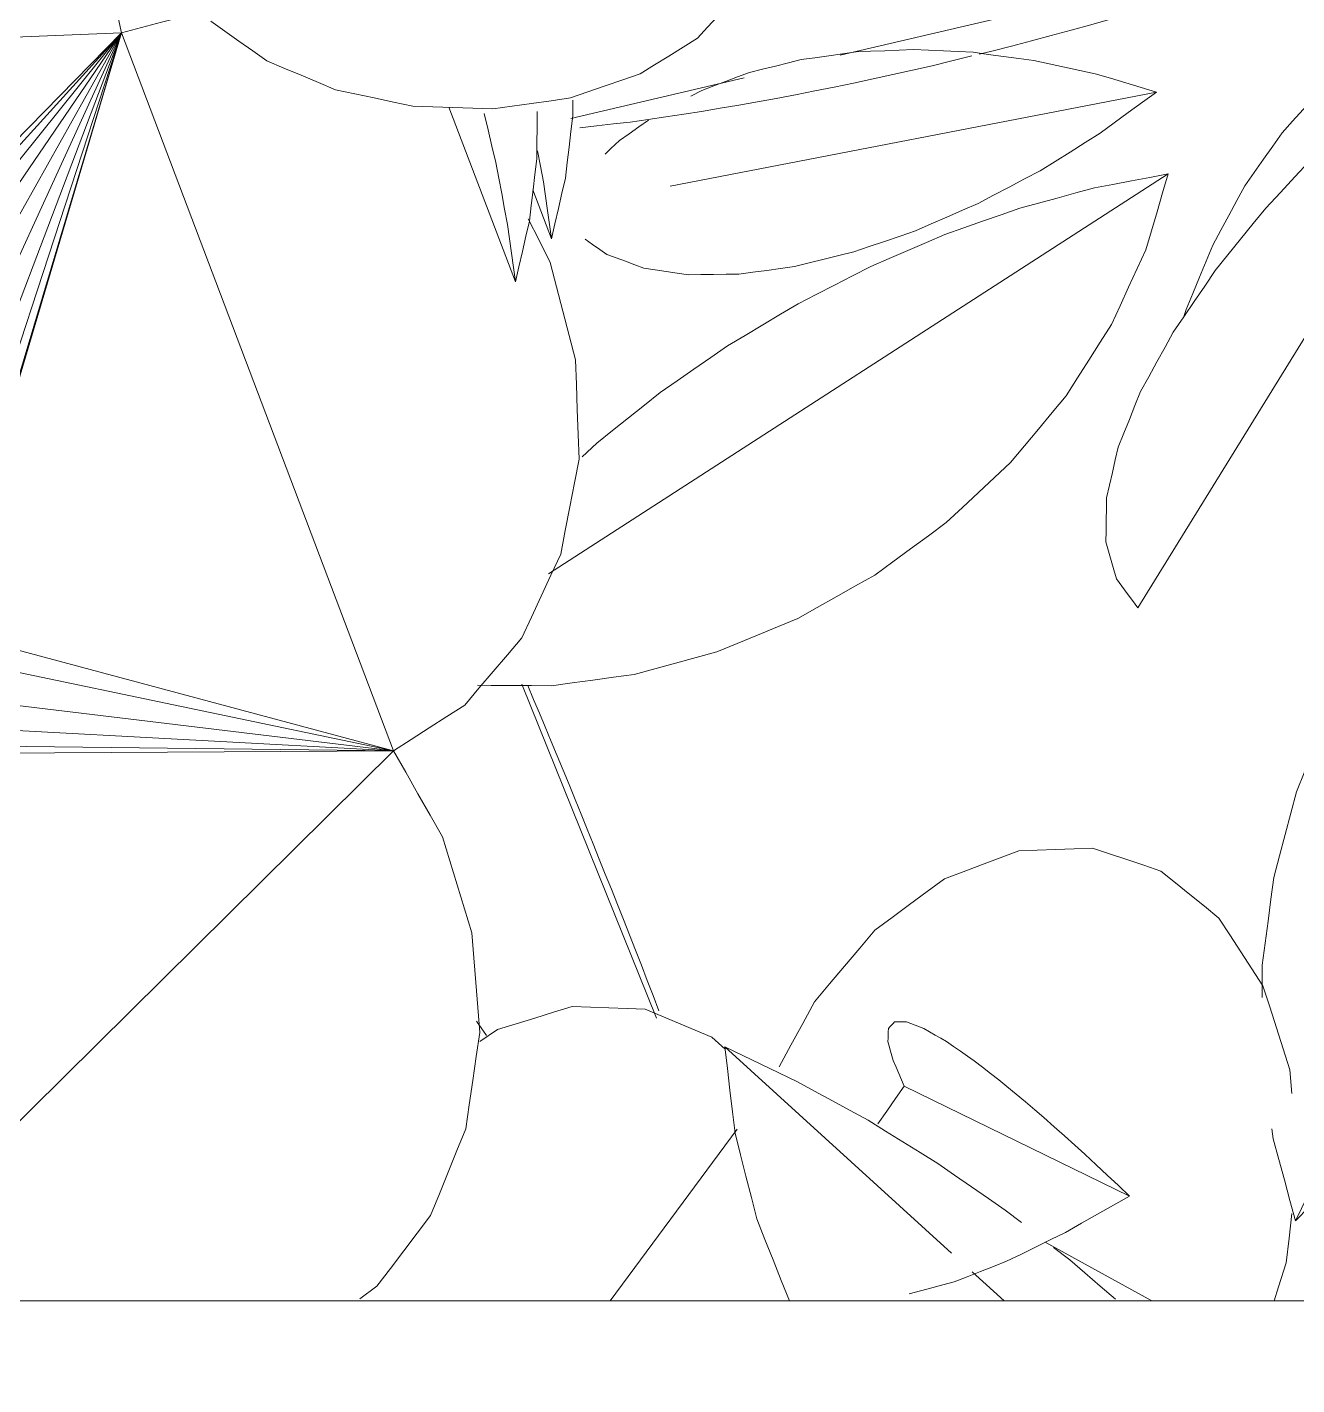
# Model space of a CAD drawing. Header units: metres. Extents: x -18.34 to -13.25, y -25.49 to -16.26.
# Drawn here: x -14.6673 to -14.5902, y -20.8163 to -20.7339 of the extents above; entities that cross this region are included whole.
import ezdxf

# ---------------------------------------------------------------- set-up
doc = ezdxf.new("R2010")
doc.units = ezdxf.units.M
for name, color, linetype, lineweight in [('Importações nas famílias', 7, 'Continuous', 5), ('Quadro estrutural', 7, 'Continuous', 5), ('Vegetação', 7, 'Continuous', 5)]:
    doc.layers.add(name, color=color, linetype=linetype, lineweight=lineweight)

# ---------------------------------------------------------------- blocks, each defined once
blk = doc.blocks.new('Planta_pergolado_12200 - plantas pergolado_skp_Component_12-V773-Pavimento 02 - Executivo')
at = {"layer": 'Importações nas famílias', "color": 9}
for p, q in [((0.198377, 0.108425), (0.218672, 0.100234)), ((0.198207, 0.097478), (0.197338, 0.098092))]:
    blk.add_line(p, q, dxfattribs=at)
at = {"layer": 'Importações nas famílias', "color": 9, "flags": 128}
for points in [[(0.19883, 0.108569), (0.199751, 0.108213), (0.200672, 0.107856), (0.201593, 0.107499)], [(0.201593, 0.107499), (0.202517, 0.107135), (0.203442, 0.106771), (0.204367, 0.106406), (0.205291, 0.106042)], [(0.205291, 0.106042), (0.206209, 0.105675), (0.207127, 0.105307), (0.208045, 0.10494), (0.208963, 0.104572)], [(0.208963, 0.104572), (0.209865, 0.104206), (0.210766, 0.103839), (0.211667, 0.103472), (0.212568, 0.103105)], [(0.212568, 0.103105), (0.213443, 0.102743), (0.214317, 0.102381), (0.215192, 0.102019), (0.216066, 0.101657)], [(0.216066, 0.101657), (0.216904, 0.101304), (0.217742, 0.100951), (0.21858, 0.100598)]]:
    blk.add_lwpolyline(points, dxfattribs=at)
blk = doc.blocks.new('Planta_pergolado_12200 - plantas pergolado_skp_Component_12-V3960-Pavimento 02 - Executivo')
at = {"layer": 'Importações nas famílias', "color": 9}
for p, q in [((0.254628, -0.138785), (0.248915, -0.109246)), ((0.254723, -0.111163), (0.254378, -0.110501))]:
    blk.add_line(p, q, dxfattribs=at)
at = {"layer": 'Importações nas famílias', "color": 9, "flags": 128}
for points in [[(0.245684, -0.10409), (0.245376, -0.104529), (0.245069, -0.104968), (0.244761, -0.105408)], [(0.244761, -0.105408), (0.244555, -0.10597), (0.244348, -0.106533), (0.244142, -0.107096), (0.243935, -0.107658)], [(0.251679, -0.106162), (0.251198, -0.105653), (0.25086, -0.105295)], [(0.252925, -0.107928), (0.25251, -0.107339), (0.252094, -0.106751), (0.251679, -0.106162)], [(0.243935, -0.107658), (0.243835, -0.108331), (0.243735, -0.109004), (0.243634, -0.109678), (0.243534, -0.110351)], [(0.243534, -0.110351), (0.243542, -0.111118), (0.243549, -0.111886), (0.243557, -0.112653), (0.243565, -0.113421)], [(0.255813, -0.114071), (0.25554, -0.113344), (0.255268, -0.112617), (0.254996, -0.11189), (0.254723, -0.111163)], [(0.243565, -0.113421), (0.243681, -0.114265), (0.243797, -0.115109), (0.243913, -0.115953), (0.244029, -0.116797)], [(0.256596, -0.117209), (0.2564, -0.116425), (0.256204, -0.11564), (0.256008, -0.114855), (0.255813, -0.114071)], [(0.244029, -0.116797), (0.244251, -0.117698), (0.244472, -0.118598), (0.244694, -0.119499), (0.244915, -0.1204)], [(0.257064, -0.120542), (0.256947, -0.119709), (0.25683, -0.118876), (0.256713, -0.118042), (0.256596, -0.117209)], [(0.244915, -0.1204), (0.245237, -0.121336), (0.245558, -0.122272), (0.24588, -0.123209), (0.246202, -0.124145)], [(0.257213, -0.124033), (0.257175, -0.123161), (0.257138, -0.122288), (0.257101, -0.121415), (0.257064, -0.120542)], [(0.246202, -0.124145), (0.246616, -0.125095), (0.24703, -0.126045), (0.247444, -0.126995), (0.247859, -0.127945)], [(0.25704, -0.127644), (0.257083, -0.126741), (0.257126, -0.125839), (0.257169, -0.124936), (0.257213, -0.124033)], [(0.256547, -0.131333), (0.25667, -0.130411), (0.256793, -0.129488), (0.256916, -0.128566), (0.25704, -0.127644)], [(0.247859, -0.127945), (0.248356, -0.128886), (0.248853, -0.129827), (0.249351, -0.130769), (0.249848, -0.13171)], [(0.249848, -0.13171), (0.250416, -0.13262), (0.250985, -0.133531), (0.251554, -0.134441), (0.252122, -0.135352)], [(0.25574, -0.135061), (0.255942, -0.134129), (0.256143, -0.133197), (0.256345, -0.132265), (0.256547, -0.131333)], [(0.254628, -0.138785), (0.254906, -0.137854), (0.255184, -0.136923), (0.255462, -0.135992), (0.25574, -0.135061)], [(0.252122, -0.135352), (0.252749, -0.13621), (0.253375, -0.137068), (0.254002, -0.137927), (0.254628, -0.138785)]]:
    blk.add_lwpolyline(points, dxfattribs=at)
blk = doc.blocks.new('Planta_pergolado_12200 - plantas pergolado_skp_Component_16-V3961-Pavimento 02 - Executivo')
at = {"extrusion": (0, 0, -1), "zscale": -1, "rotation": 180}
blk.add_blockref('Planta_pergolado_12200 - plantas pergolado_skp_Component_12-V773-Pavimento 02 - Executivo', (0, 0), dxfattribs=at)
blk.add_blockref('Planta_pergolado_12200 - plantas pergolado_skp_Component_12-V3960-Pavimento 02 - Executivo', (0, 0))
blk = doc.blocks.new('Planta_pergolado_12200 - plantas pergolado_skp_Component_12-V3998-Pavimento 02 - Executivo')
at = {"layer": 'Importações nas famílias', "color": 9}
for p, q in [((0.184111, -0.126332), (0.196632, -0.11257)), ((0.181206, -0.129526), (0.182971, -0.127585)), ((0.185973, -0.130576), (0.186729, -0.129596)), ((0.183705, -0.133514), (0.184461, -0.132535))]:
    blk.add_line(p, q, dxfattribs=at)
at = {"layer": 'Importações nas famílias', "color": 9, "flags": 128}
for points in [[(0.196632, -0.11257), (0.195321, -0.112725), (0.19401, -0.11288), (0.192699, -0.113036), (0.191388, -0.113191)], [(0.194543, -0.116936), (0.195065, -0.115844), (0.195588, -0.114753), (0.19611, -0.113661), (0.196632, -0.11257)], [(0.191388, -0.113191), (0.190091, -0.11352), (0.188795, -0.113849), (0.187498, -0.114178), (0.186202, -0.114508)], [(0.186202, -0.114508), (0.18495, -0.115003), (0.183699, -0.115498), (0.182447, -0.115994), (0.181206, -0.116485)], [(0.192178, -0.121261), (0.192769, -0.12018), (0.19336, -0.119098), (0.193952, -0.118017), (0.194543, -0.116936)], [(0.189563, -0.125497), (0.190217, -0.124438), (0.19087, -0.123379), (0.191524, -0.12232), (0.192178, -0.121261)], [(0.186729, -0.129596), (0.187437, -0.128571), (0.188146, -0.127547), (0.188855, -0.126522), (0.189563, -0.125497)], [(0.181322, -0.136283), (0.182116, -0.13536), (0.182911, -0.134437), (0.183705, -0.133514)]]:
    blk.add_lwpolyline(points, dxfattribs=at)
blk = doc.blocks.new('Planta_pergolado_12200 - plantas pergolado_skp_Component_12-V608-Pavimento 02 - Executivo')
at = {"layer": 'Importações nas famílias', "color": 9}
for p, q in [((-0.078098, 0.223675), (-0.10239, 0.186036)), ((-0.094455, 0.188975), (-0.095275, 0.18808))]:
    blk.add_line(p, q, dxfattribs=at)
at = {"layer": 'Importações nas famílias', "color": 9, "flags": 128}
for points in [[(-0.08271, 0.222316), (-0.081557, 0.222655), (-0.080404, 0.222995), (-0.079251, 0.223335), (-0.078098, 0.223675)], [(-0.078098, 0.223675), (-0.078311, 0.222556), (-0.078524, 0.221437), (-0.078738, 0.220319), (-0.078951, 0.2192)], [(-0.087238, 0.220233), (-0.086106, 0.220753), (-0.084974, 0.221274), (-0.083842, 0.221795), (-0.08271, 0.222316)], [(-0.091576, 0.217474), (-0.090492, 0.218163), (-0.089407, 0.218853), (-0.088323, 0.219543), (-0.087238, 0.220233)], [(-0.078951, 0.2192), (-0.079259, 0.218066), (-0.079566, 0.216932), (-0.079874, 0.215798), (-0.080182, 0.214665)], [(-0.095622, 0.214104), (-0.09461, 0.214946), (-0.093599, 0.215789), (-0.092587, 0.216631), (-0.091576, 0.217474)], [(-0.080182, 0.214665), (-0.08058, 0.213528), (-0.080979, 0.212392), (-0.081378, 0.211255), (-0.081776, 0.210119)], [(-0.09928, 0.210202), (-0.098365, 0.211178), (-0.097451, 0.212153), (-0.096536, 0.213129), (-0.095622, 0.214104)], [(-0.102465, 0.205861), (-0.101669, 0.206946), (-0.100872, 0.208032), (-0.100076, 0.209117), (-0.09928, 0.210202)], [(-0.081776, 0.210119), (-0.082261, 0.208993), (-0.082747, 0.207866), (-0.083232, 0.20674), (-0.083717, 0.205613)], [(-0.105103, 0.20118), (-0.104443, 0.20235), (-0.103784, 0.203521), (-0.103124, 0.204691), (-0.102465, 0.205861)], [(-0.083717, 0.205613), (-0.084283, 0.204509), (-0.084849, 0.203406), (-0.085416, 0.202302), (-0.085982, 0.201198)], [(-0.085982, 0.201198), (-0.086623, 0.200129), (-0.087264, 0.19906), (-0.087905, 0.197991), (-0.088546, 0.196922)], [(-0.10713, 0.196272), (-0.106623, 0.197499), (-0.106117, 0.198726), (-0.10561, 0.199953), (-0.105103, 0.20118)], [(-0.108501, 0.191249), (-0.108158, 0.192505), (-0.107816, 0.193761), (-0.107473, 0.195016), (-0.10713, 0.196272)], [(-0.088546, 0.196922), (-0.089255, 0.195899), (-0.089963, 0.194877), (-0.090672, 0.193855), (-0.091381, 0.192832)], [(-0.091381, 0.192832), (-0.092149, 0.191868), (-0.092918, 0.190904), (-0.093686, 0.18994), (-0.094455, 0.188975)], [(-0.109182, 0.186232), (-0.109012, 0.187486), (-0.108842, 0.188741), (-0.108671, 0.189995), (-0.108501, 0.191249)], [(-0.10916, 0.181733), (-0.109164, 0.18256), (-0.10917, 0.183784), (-0.109176, 0.185008), (-0.109182, 0.186232)]]:
    blk.add_lwpolyline(points, dxfattribs=at)
blk = doc.blocks.new('Planta_pergolado_12200 - plantas pergolado_skp_Component_17-V4000-Pavimento 02 - Executivo')
at = {"layer": 'Importações nas famílias', "color": 9}
for p, q in [((0.234647, -0.052848), (0.258214, -0.075923)), ((0.258214, -0.075923), (0.23523, -0.05505)), ((0.258214, -0.075923), (0.235103, -0.057356)), ((0.214619, -0.092447), (0.214406, -0.058097)), ((0.258214, -0.075923), (0.234275, -0.059609)), ((0.214619, -0.092447), (0.214988, -0.060299)), ((0.258214, -0.075923), (0.232803, -0.061656)), ((0.216241, -0.062248), (0.214619, -0.092447)), ((0.258214, -0.075923), (0.230786, -0.063355)), ((0.186193, -0.063727), (0.214619, -0.092447)), ((0.218078, -0.06381), (0.214619, -0.092447)), ((0.220374, -0.064879), (0.214619, -0.092447)), ((0.258214, -0.075923), (0.228363, -0.064593)), ((0.258214, -0.075923), (0.257788, -0.064751)), ((0.221932, -0.06518), (0.214619, -0.092447)), ((0.258214, -0.075923), (0.221932, -0.06518)), ((0.258214, -0.075923), (0.222973, -0.065381)), ((0.258214, -0.075923), (0.225698, -0.065284)), ((0.258214, -0.075923), (0.214619, -0.092447)), ((0.182105, -0.091441), (0.181341, -0.090398))]:
    blk.add_line(p, q, dxfattribs=at)
at = {"layer": 'Importações nas famílias', "color": 9, "flags": 128}
for points in [[(0.264183, -0.074648), (0.26269, -0.074967), (0.261198, -0.075285), (0.259706, -0.075604), (0.258214, -0.075923)], [(0.258214, -0.075923), (0.258537, -0.077144), (0.25886, -0.078365), (0.259183, -0.079586), (0.259506, -0.080807)], [(0.186407, -0.094702), (0.185332, -0.093887), (0.184256, -0.093072), (0.183181, -0.092256), (0.182105, -0.091441)], [(0.214619, -0.092447), (0.213314, -0.093189), (0.212009, -0.093931), (0.210703, -0.094673), (0.209398, -0.095414)], [(0.217397, -0.096769), (0.216702, -0.095688), (0.216008, -0.094608), (0.215314, -0.093528), (0.214619, -0.092447)], [(0.191664, -0.096832), (0.19035, -0.096299), (0.189036, -0.095767), (0.187721, -0.095235), (0.186407, -0.094702)], [(0.209398, -0.095414), (0.20794, -0.095861), (0.206481, -0.096307), (0.205023, -0.096754), (0.203565, -0.0972)], [(0.197516, -0.097684), (0.196053, -0.097471), (0.19459, -0.097258), (0.193127, -0.097045), (0.191664, -0.096832)], [(0.203565, -0.0972), (0.202052, -0.097321), (0.20054, -0.097442), (0.199028, -0.097563), (0.197516, -0.097684)], [(0.221471, -0.100232), (0.220452, -0.099366), (0.219434, -0.098501), (0.218415, -0.097635), (0.217397, -0.096769)], [(0.226563, -0.102602), (0.22529, -0.10201), (0.224017, -0.101417), (0.222744, -0.100825), (0.221471, -0.100232)], [(0.246919, -0.10062), (0.245622, -0.101283), (0.244279, -0.101969)], [(0.244279, -0.101969), (0.242801, -0.102352), (0.241324, -0.102735), (0.239846, -0.103118), (0.238369, -0.103501)], [(0.232327, -0.103717), (0.230886, -0.103439), (0.229445, -0.10316), (0.228004, -0.102881), (0.226563, -0.102602)], [(0.238369, -0.103501), (0.236858, -0.103555), (0.235348, -0.103609), (0.233837, -0.103663), (0.232327, -0.103717)]]:
    blk.add_lwpolyline(points, dxfattribs=at)
blk = doc.blocks.new('Planta_pergolado_12200 - plantas pergolado_skp_Component_16-V4001-Pavimento 02 - Executivo')
for name in ['Planta_pergolado_12200 - plantas pergolado_skp_Component_17-V4000-Pavimento 02 - Executivo', 'Planta_pergolado_12200 - plantas pergolado_skp_Component_12-V3998-Pavimento 02 - Executivo']:
    blk.add_blockref(name, (0, 0))
at = {"extrusion": (0, 0, -1), "zscale": -1, "rotation": 180}
blk.add_blockref('Planta_pergolado_12200 - plantas pergolado_skp_Component_12-V608-Pavimento 02 - Executivo', (-0.327756, 0.084185), dxfattribs=at)
blk = doc.blocks.new('Planta_pergolado_12200 - plantas pergolado_skp_-V4002-Pavimento 02 - Executivo')
blk.add_blockref('Planta_pergolado_12200 - plantas pergolado_skp_Component_16-V4001-Pavimento 02 - Executivo', (0, 0))
blk = doc.blocks.new('Planta_pergolado_12200 - plantas pergolado_skp_-V4003-Pavimento 02 - Executivo')
for name in ['Planta_pergolado_12200 - plantas pergolado_skp_-V4002-Pavimento 02 - Executivo', 'Planta_pergolado_12200 - plantas pergolado_skp_Component_16-V3961-Pavimento 02 - Executivo']:
    blk.add_blockref(name, (0, 0))
blk = doc.blocks.new('Planta_pergolado_12200 - plantas pergolado_skp_Component_12-V842-Pavimento 02 - Executivo')
at = {"layer": 'Importações nas famílias', "color": 9}
blk.add_line((0.243097, 0.099852), (0.253714, 0.095807), dxfattribs=at)
at = {"layer": 'Importações nas famílias', "color": 9, "flags": 128}
for points in [[(0.243097, 0.099852), (0.24402, 0.100065), (0.244944, 0.100278), (0.245868, 0.100491), (0.246791, 0.100704)], [(0.246791, 0.100704), (0.247736, 0.100814), (0.248681, 0.100925), (0.249626, 0.101036), (0.250571, 0.101147)], [(0.250571, 0.101147), (0.251527, 0.101155), (0.252483, 0.101162), (0.253438, 0.10117)], [(0.246575, 0.099375), (0.245705, 0.099494), (0.244836, 0.099613), (0.243966, 0.099733), (0.243097, 0.099852)], [(0.250343, 0.098661), (0.249401, 0.098839), (0.248459, 0.099018), (0.247517, 0.099196), (0.246575, 0.099375)], [(0.25332, 0.097962), (0.252328, 0.098195), (0.251335, 0.098428), (0.250343, 0.098661)]]:
    blk.add_lwpolyline(points, dxfattribs=at)
blk = doc.blocks.new('Planta_pergolado_12200 - plantas pergolado_skp_Component_12-V872-Pavimento 02 - Executivo')
at = {"layer": 'Importações nas famílias', "color": 9}
for p, q in [((0.124942, 0.046406), (0.142326, 0.053467)), ((0.1442, 0.04962), (0.143564, 0.049396))]:
    blk.add_line(p, q, dxfattribs=at)
at = {"layer": 'Importações nas famílias', "color": 9, "flags": 128}
for points in [[(0.136421, 0.058306), (0.136949, 0.058469), (0.137477, 0.058631), (0.138004, 0.058794), (0.138532, 0.058956)], [(0.138532, 0.058956), (0.139059, 0.059015), (0.139586, 0.059074), (0.140112, 0.059132), (0.140639, 0.059191)], [(0.134329, 0.057249), (0.134852, 0.057513), (0.135375, 0.057778), (0.135898, 0.058042), (0.136421, 0.058306)], [(0.132278, 0.055795), (0.132791, 0.056159), (0.133303, 0.056522), (0.133816, 0.056885), (0.134329, 0.057249)], [(0.130293, 0.053962), (0.130789, 0.05442), (0.131286, 0.054878), (0.131782, 0.055337), (0.132278, 0.055795)], [(0.128395, 0.051769), (0.128869, 0.052317), (0.129344, 0.052865), (0.129818, 0.053414), (0.130293, 0.053962)], [(0.126604, 0.049241), (0.127052, 0.049873), (0.127499, 0.050505), (0.127947, 0.051137), (0.128395, 0.051769)], [(0.124942, 0.046406), (0.125358, 0.047115), (0.125773, 0.047824), (0.126189, 0.048532), (0.126604, 0.049241)], [(0.143564, 0.049396), (0.142803, 0.049192), (0.142043, 0.048987), (0.141282, 0.048782), (0.140521, 0.048578)], [(0.137052, 0.047854), (0.136099, 0.047701), (0.135146, 0.047548), (0.134192, 0.047395), (0.133239, 0.047242)], [(0.140521, 0.048578), (0.139654, 0.048397), (0.138787, 0.048216), (0.13792, 0.048035), (0.137052, 0.047854)], [(0.133239, 0.047242), (0.132222, 0.04712), (0.131205, 0.046999), (0.130187, 0.046877), (0.12917, 0.046755)], [(0.12917, 0.046755), (0.128113, 0.046668), (0.127056, 0.046581), (0.125999, 0.046493), (0.124942, 0.046406)]]:
    blk.add_lwpolyline(points, dxfattribs=at)
blk = doc.blocks.new('Planta_pergolado_12200 - plantas pergolado_skp_Component_17-V4005-Pavimento 02 - Executivo')
at = {"layer": 'Importações nas famílias', "color": 9, "flags": 128}
for points in [[(0.256524, -0.084748), (0.257123, -0.083898), (0.257722, -0.083047), (0.258322, -0.082197), (0.258921, -0.081347)], [(0.254766, -0.088934), (0.255206, -0.087887), (0.255645, -0.086841), (0.256084, -0.085795), (0.256524, -0.084748)], [(0.253769, -0.093617), (0.254018, -0.092447), (0.254268, -0.091276), (0.254517, -0.090105), (0.254766, -0.088934)], [(0.253599, -0.098481), (0.253642, -0.097265), (0.253684, -0.096049), (0.253726, -0.094833), (0.253769, -0.093617)], [(0.254269, -0.103191), (0.254102, -0.102014), (0.253934, -0.100836), (0.253767, -0.099658), (0.253599, -0.098481)], [(0.255733, -0.107429), (0.255367, -0.10637), (0.255001, -0.10531), (0.254635, -0.104251), (0.254269, -0.103191)], [(0.257891, -0.110905), (0.257351, -0.110036), (0.256812, -0.109167), (0.256272, -0.108298), (0.255733, -0.107429)], [(0.260596, -0.113381), (0.259919, -0.112762), (0.259243, -0.112143), (0.258567, -0.111524), (0.257891, -0.110905)]]:
    blk.add_lwpolyline(points, dxfattribs=at)
blk = doc.blocks.new('Planta_pergolado_12200 - plantas pergolado_skp_Component_16-V4006-Pavimento 02 - Executivo')
blk.add_blockref('Planta_pergolado_12200 - plantas pergolado_skp_Component_17-V4005-Pavimento 02 - Executivo', (0, 0))
at = {"extrusion": (0, 0, -1), "zscale": -1, "rotation": 180}
for name, p in [('Planta_pergolado_12200 - plantas pergolado_skp_Component_12-V872-Pavimento 02 - Executivo', (-0.128007, -0.011529)), ('Planta_pergolado_12200 - plantas pergolado_skp_Component_12-V842-Pavimento 02 - Executivo', (0, 0))]:
    blk.add_blockref(name, p, dxfattribs=at)
blk = doc.blocks.new('Planta_pergolado_12200 - plantas pergolado_skp_Component_12-V896-Pavimento 02 - Executivo')
at = {"layer": 'Importações nas famílias', "color": 9}
for p, q in [((0.253178, 0.103327), (0.254134, 0.103335)), ((0.245703, 0.102033), (0.248681, 0.100898))]:
    blk.add_line(p, q, dxfattribs=at)
at = {"layer": 'Importações nas famílias', "color": 9, "flags": 128}
for points in [[(0.249398, 0.102884), (0.250343, 0.102995), (0.251288, 0.103105), (0.252233, 0.103216), (0.253178, 0.103327)], [(0.245703, 0.102033), (0.246627, 0.102245), (0.247551, 0.102458), (0.248475, 0.102671), (0.249398, 0.102884)], [(0.249182, 0.101555), (0.248312, 0.101674), (0.247442, 0.101794), (0.246573, 0.101913), (0.245703, 0.102033)], [(0.251066, 0.101198), (0.250124, 0.101376), (0.249182, 0.101555)]]:
    blk.add_lwpolyline(points, dxfattribs=at)
blk = doc.blocks.new('Planta_pergolado_12200 - plantas pergolado_skp_Component_16-V4029-Pavimento 02 - Executivo')
at = {"extrusion": (0, 0, -1), "zscale": -1, "rotation": 180}
blk.add_blockref('Planta_pergolado_12200 - plantas pergolado_skp_Component_12-V896-Pavimento 02 - Executivo', (0, 0), dxfattribs=at)
blk = doc.blocks.new('Planta_pergolado_12200 - plantas pergolado_skp_Component_17-V4042-Pavimento 02 - Executivo')
at = {"layer": 'Importações nas famílias', "color": 9}
for p, q in [((0.148869, -0.155616), (0.146182, -0.156549)), ((0.148606, -0.158127), (0.148869, -0.155616)), ((0.148869, -0.155616), (0.152893, -0.158594)), ((0.148873, -0.158208), (0.148869, -0.155616)), ((0.149111, -0.158254), (0.148869, -0.155616)), ((0.149289, -0.158262), (0.148869, -0.155616)), ((0.149392, -0.158236), (0.148869, -0.155616)), ((0.149415, -0.158194), (0.148869, -0.155616)), ((0.181206, -0.179551), (0.18452, -0.182004)), ((0.18452, -0.182004), (0.181206, -0.187995)), ((0.181206, -0.182697), (0.18452, -0.182004)), ((0.18452, -0.182004), (0.181206, -0.182646))]:
    blk.add_line(p, q, dxfattribs=at)
at = {"layer": 'Importações nas famílias', "color": 9, "flags": 128}
for points in [[(0.120729, -0.141612), (0.119179, -0.141929), (0.117628, -0.142246), (0.116077, -0.142563), (0.114526, -0.14288)], [(0.12749, -0.141849), (0.1258, -0.14179), (0.12411, -0.141731), (0.12242, -0.141672), (0.120729, -0.141612)], [(0.134231, -0.143569), (0.132546, -0.143139), (0.130861, -0.142709), (0.129175, -0.142279), (0.12749, -0.141849)], [(0.114526, -0.14288), (0.113247, -0.143546), (0.111968, -0.144212), (0.110689, -0.144878), (0.10941, -0.145543)], [(0.140375, -0.146627), (0.138839, -0.145863), (0.137303, -0.145098), (0.135767, -0.144334), (0.134231, -0.143569)], [(0.145397, -0.15076), (0.144142, -0.149727), (0.142886, -0.148693), (0.14163, -0.14766), (0.140375, -0.146627)], [(0.148869, -0.155616), (0.148001, -0.154402), (0.147133, -0.153188), (0.146265, -0.151974), (0.145397, -0.15076)], [(0.164286, -0.151486), (0.162831, -0.151547), (0.161376, -0.151608), (0.159922, -0.151669), (0.158467, -0.15173)], [(0.170269, -0.152422), (0.168773, -0.152188), (0.167277, -0.151954), (0.165782, -0.15172), (0.164286, -0.151486)], [(0.158467, -0.15173), (0.157152, -0.152082), (0.155838, -0.152435), (0.154523, -0.152787), (0.153208, -0.153139)], [(0.176009, -0.154474), (0.174574, -0.153961), (0.173139, -0.153448), (0.171704, -0.152935), (0.170269, -0.152422)], [(0.153208, -0.153139), (0.152124, -0.153758), (0.151039, -0.154377), (0.149954, -0.154996), (0.148869, -0.155616)], [(0.181114, -0.157504), (0.179837, -0.156747), (0.178561, -0.155989), (0.177285, -0.155232), (0.176009, -0.154474)], [(0.185236, -0.161304), (0.184205, -0.160354), (0.183175, -0.159404), (0.182144, -0.158454), (0.181114, -0.157504)], [(0.188095, -0.165616), (0.18738, -0.164538), (0.186665, -0.16346), (0.185951, -0.162382), (0.185236, -0.161304)], [(0.189495, -0.170145), (0.189145, -0.169013), (0.188795, -0.167881), (0.188445, -0.166748), (0.188095, -0.165616)], [(0.189342, -0.174584), (0.18938, -0.173474), (0.189418, -0.172365), (0.189457, -0.171255), (0.189495, -0.170145)], [(0.187645, -0.178629), (0.188069, -0.177617), (0.188493, -0.176606), (0.188917, -0.175595), (0.189342, -0.174584)], [(0.18452, -0.182004), (0.185302, -0.18116), (0.186083, -0.180317), (0.186864, -0.179473), (0.187645, -0.178629)], [(0.189782, -0.184853), (0.188467, -0.184141), (0.187151, -0.183429), (0.185836, -0.182717), (0.18452, -0.182004)], [(0.194126, -0.188519), (0.19304, -0.187602), (0.191954, -0.186686), (0.190868, -0.18577), (0.189782, -0.184853)], [(0.197256, -0.192751), (0.196473, -0.191693), (0.195691, -0.190635), (0.194908, -0.189577), (0.194126, -0.188519)], [(0.198959, -0.197261), (0.198533, -0.196134), (0.198107, -0.195006), (0.197681, -0.193878), (0.197256, -0.192751)], [(0.199119, -0.201742), (0.199079, -0.200622), (0.199039, -0.199502), (0.198999, -0.198381), (0.198959, -0.197261)], [(0.197725, -0.205889), (0.198073, -0.204852), (0.198422, -0.203816), (0.19877, -0.202779), (0.199119, -0.201742)], [(0.194872, -0.209419), (0.195585, -0.208536), (0.196298, -0.207654), (0.197011, -0.206772), (0.197725, -0.205889)], [(0.190754, -0.212091), (0.191783, -0.211423), (0.192813, -0.210755), (0.193842, -0.210087), (0.194872, -0.209419)], [(0.185652, -0.213723), (0.186928, -0.213315), (0.188203, -0.212907), (0.189479, -0.212499), (0.190754, -0.212091)], [(0.181349, -0.214084), (0.182784, -0.213964), (0.184218, -0.213844), (0.185652, -0.213723)]]:
    blk.add_lwpolyline(points, dxfattribs=at)
blk = doc.blocks.new('Planta_pergolado_12200 - plantas pergolado_skp_Component_16-V4043-Pavimento 02 - Executivo')
blk.add_blockref('Planta_pergolado_12200 - plantas pergolado_skp_Component_17-V4042-Pavimento 02 - Executivo', (0, 0))
blk = doc.blocks.new('Planta_pergolado_12200 - plantas pergolado_skp_Component_12-V4054-Pavimento 02 - Executivo')
at = {"layer": 'Importações nas famílias', "color": 9}
for p, q in [((0.261585, -0.161277), (0.223303, -0.137636)), ((0.241412, -0.140574), (0.241049, -0.140464))]:
    blk.add_line(p, q, dxfattribs=at)
at = {"layer": 'Importações nas famílias', "color": 9, "flags": 128}
for points in [[(0.225055, -0.136345), (0.225616, -0.136186), (0.226178, -0.136027), (0.22674, -0.135868), (0.227301, -0.13571)], [(0.227301, -0.13571), (0.227973, -0.135719), (0.228646, -0.135728), (0.229318, -0.135737), (0.22999, -0.135746)], [(0.22999, -0.135746), (0.230757, -0.135922), (0.231524, -0.136099), (0.232291, -0.136276), (0.233058, -0.136452)], [(0.223303, -0.137636), (0.223741, -0.137313), (0.224179, -0.13699), (0.224617, -0.136667), (0.225055, -0.136345)], [(0.233058, -0.136452), (0.233902, -0.136792), (0.234745, -0.137132), (0.235589, -0.137472), (0.236433, -0.137812)], [(0.236433, -0.137812), (0.237334, -0.138307), (0.238234, -0.138803), (0.239135, -0.139298), (0.240036, -0.139794)], [(0.240036, -0.139794), (0.240972, -0.140433), (0.241909, -0.141072), (0.242845, -0.141711), (0.243782, -0.14235)], [(0.245337, -0.1422), (0.244356, -0.141794), (0.243375, -0.141387), (0.242393, -0.140981), (0.241412, -0.140574)], [(0.243782, -0.14235), (0.244732, -0.143118), (0.245683, -0.143886), (0.246633, -0.144654), (0.247584, -0.145422)], [(0.248931, -0.144152), (0.248032, -0.143664), (0.247134, -0.143176), (0.246236, -0.142688), (0.245337, -0.1422)], [(0.252152, -0.146408), (0.251346, -0.145844), (0.250541, -0.14528), (0.249736, -0.144716), (0.248931, -0.144152)], [(0.247584, -0.145422), (0.248526, -0.146301), (0.249467, -0.14718), (0.250409, -0.148059), (0.251351, -0.148938)], [(0.254964, -0.148944), (0.254261, -0.14831), (0.253558, -0.147676), (0.252855, -0.147042), (0.252152, -0.146408)], [(0.251351, -0.148938), (0.252263, -0.149906), (0.253174, -0.150875), (0.254086, -0.151844), (0.254997, -0.152813)], [(0.257338, -0.151731), (0.256745, -0.151034), (0.256151, -0.150337), (0.255558, -0.149641), (0.254964, -0.148944)], [(0.259246, -0.154738), (0.258769, -0.153986), (0.258292, -0.153234), (0.257815, -0.152483), (0.257338, -0.151731)], [(0.254997, -0.152813), (0.255857, -0.15385), (0.256716, -0.154886), (0.257576, -0.155922), (0.258435, -0.156959)], [(0.260667, -0.157932), (0.260312, -0.157133), (0.259956, -0.156335), (0.259601, -0.155536), (0.259246, -0.154738)], [(0.258435, -0.156959), (0.259223, -0.158038), (0.26001, -0.159118), (0.260798, -0.160197), (0.261585, -0.161277)], [(0.261585, -0.161277), (0.261356, -0.16044), (0.261126, -0.159604), (0.260896, -0.158768), (0.260667, -0.157932)]]:
    blk.add_lwpolyline(points, dxfattribs=at)
blk = doc.blocks.new('Planta_pergolado_12200 - plantas pergolado_skp_Component_12-V947-Pavimento 02 - Executivo')
at = {"layer": 'Importações nas famílias', "color": 9}
blk.add_line((0.187579, 0.137142), (0.194261, 0.123466), dxfattribs=at)
at = {"layer": 'Importações nas famílias', "color": 9, "flags": 128}
for points in [[(0.185371, 0.133259), (0.185923, 0.13423), (0.186475, 0.1352), (0.187027, 0.136171), (0.187579, 0.137142)], [(0.187579, 0.137142), (0.188213, 0.136465), (0.188847, 0.135788), (0.189481, 0.135111), (0.190115, 0.134435)], [(0.190115, 0.134435), (0.190673, 0.133812), (0.19123, 0.133189), (0.191787, 0.132566), (0.192345, 0.131943)], [(0.18362, 0.129681), (0.184058, 0.130575), (0.184496, 0.13147), (0.184933, 0.132364), (0.185371, 0.133259)], [(0.192345, 0.131943), (0.192819, 0.131382), (0.193293, 0.13082), (0.193768, 0.130258), (0.194242, 0.129696)], [(0.182369, 0.12649), (0.182682, 0.127288), (0.182995, 0.128085), (0.183308, 0.128883), (0.18362, 0.129681)], [(0.194242, 0.129696), (0.194628, 0.129201), (0.195014, 0.128706), (0.1954, 0.128211), (0.195786, 0.127717)], [(0.195786, 0.127717), (0.19608, 0.127294), (0.196373, 0.126872), (0.196667, 0.12645), (0.19696, 0.126028)], [(0.181646, 0.123763), (0.181826, 0.124445), (0.182007, 0.125127), (0.182188, 0.125809), (0.182369, 0.12649)], [(0.19696, 0.126028), (0.197158, 0.125683), (0.197356, 0.125338), (0.197553, 0.124993), (0.197751, 0.124648)], [(0.197751, 0.124648), (0.197851, 0.124385), (0.19795, 0.124121), (0.19805, 0.123857), (0.19815, 0.123594)], [(0.194261, 0.123466), (0.193495, 0.122933), (0.192729, 0.1224), (0.191963, 0.121867)], [(0.195801, 0.122798), (0.195416, 0.122965), (0.195031, 0.123132), (0.194646, 0.123299), (0.194261, 0.123466)], [(0.198152, 0.122875), (0.198053, 0.122781), (0.197955, 0.122688), (0.197856, 0.122594), (0.197757, 0.122501)], [(0.19815, 0.123594), (0.19815, 0.123414), (0.198151, 0.123234), (0.198151, 0.123055), (0.198152, 0.122875)], [(0.196971, 0.122475), (0.196678, 0.122556), (0.196386, 0.122637), (0.196093, 0.122717), (0.195801, 0.122798)], [(0.197757, 0.122501), (0.197561, 0.122494), (0.197364, 0.122488), (0.197168, 0.122481), (0.196971, 0.122475)]]:
    blk.add_lwpolyline(points, dxfattribs=at)
blk = doc.blocks.new('Planta_pergolado_12200 - plantas pergolado_skp_Component_17-V4055-Pavimento 02 - Executivo')
at = {"layer": 'Importações nas famílias', "color": 9}
for p, q in [((0.197688, -0.098769), (0.196973, -0.097691)), ((0.181206, -0.105603), (0.191634, -0.113322)), ((0.196493, -0.112586), (0.197238, -0.111781)), ((0.184786, -0.132017), (0.181206, -0.138487)), ((0.193811, -0.146996), (0.195245, -0.146876))]:
    blk.add_line(p, q, dxfattribs=at)
at = {"layer": 'Importações nas famílias', "color": 9, "flags": 128}
for points in [[(0.199088, -0.103298), (0.198738, -0.102166), (0.198388, -0.101033), (0.198038, -0.099901), (0.197688, -0.098769)], [(0.198935, -0.107736), (0.198973, -0.106627), (0.199011, -0.105517), (0.19905, -0.104408), (0.199088, -0.103298)], [(0.197238, -0.111781), (0.197662, -0.11077), (0.198086, -0.109759), (0.19851, -0.108748), (0.198935, -0.107736)], [(0.199375, -0.118006), (0.19806, -0.117294), (0.196744, -0.116582), (0.195429, -0.115869)], [(0.203719, -0.121671), (0.202633, -0.120755), (0.201547, -0.119839), (0.200461, -0.118922), (0.199375, -0.118006)], [(0.206849, -0.125903), (0.206066, -0.124845), (0.205284, -0.123787), (0.204501, -0.122729), (0.203719, -0.121671)], [(0.208552, -0.130414), (0.208126, -0.129286), (0.2077, -0.128159), (0.207274, -0.127031), (0.206849, -0.125903)], [(0.208712, -0.134895), (0.208672, -0.133775), (0.208632, -0.132654), (0.208592, -0.131534), (0.208552, -0.130414)], [(0.207318, -0.139042), (0.207666, -0.138005), (0.208015, -0.136968), (0.208363, -0.135932), (0.208712, -0.134895)], [(0.204465, -0.142572), (0.205178, -0.141689), (0.205891, -0.140807), (0.206604, -0.139924), (0.207318, -0.139042)], [(0.200347, -0.145244), (0.201376, -0.144576), (0.202406, -0.143908), (0.203435, -0.14324), (0.204465, -0.142572)], [(0.181206, -0.145923), (0.182069, -0.146196), (0.183525, -0.146655)], [(0.195245, -0.146876), (0.196521, -0.146468), (0.197796, -0.14606), (0.199072, -0.145652), (0.200347, -0.145244)], [(0.183525, -0.146655), (0.18502, -0.146831), (0.186516, -0.147006)]]:
    blk.add_lwpolyline(points, dxfattribs=at)
blk = doc.blocks.new('Planta_pergolado_12200 - plantas pergolado_skp_Component_16-V4056-Pavimento 02 - Executivo')
for name in ['Planta_pergolado_12200 - plantas pergolado_skp_Component_17-V4055-Pavimento 02 - Executivo', 'Planta_pergolado_12200 - plantas pergolado_skp_Component_12-V4054-Pavimento 02 - Executivo']:
    blk.add_blockref(name, (0, 0))
at = {"extrusion": (0, 0, -1), "zscale": -1, "rotation": 180}
blk.add_blockref('Planta_pergolado_12200 - plantas pergolado_skp_Component_12-V947-Pavimento 02 - Executivo', (0, 0), dxfattribs=at)
blk = doc.blocks.new('Planta_pergolado_12200 - plantas pergolado_skp_-V4059-Pavimento 02 - Executivo')
for name in ['Planta_pergolado_12200 - plantas pergolado_skp_Component_16-V4056-Pavimento 02 - Executivo', 'Planta_pergolado_12200 - plantas pergolado_skp_Component_16-V4043-Pavimento 02 - Executivo']:
    blk.add_blockref(name, (0, 0))
blk = doc.blocks.new('Planta_pergolado_12200 - plantas pergolado_skp_-V4060-Pavimento 02 - Executivo')
for name in ['Planta_pergolado_12200 - plantas pergolado_skp_Component_16-V4006-Pavimento 02 - Executivo', 'Planta_pergolado_12200 - plantas pergolado_skp_Component_16-V4029-Pavimento 02 - Executivo', 'Planta_pergolado_12200 - plantas pergolado_skp_-V4059-Pavimento 02 - Executivo']:
    blk.add_blockref(name, (0, 0))
blk = doc.blocks.new('Planta_pergolado_12200 - plantas pergolado_skp_-V4061-Pavimento 02 - Executivo')
for name in ['Planta_pergolado_12200 - plantas pergolado_skp_-V4003-Pavimento 02 - Executivo', 'Planta_pergolado_12200 - plantas pergolado_skp_-V4060-Pavimento 02 - Executivo']:
    blk.add_blockref(name, (0, 0))
blk = doc.blocks.new('Planta_pergolado_12200 - plantas pergolado_skp_Component_12-V1246-Pavimento 02 - Executivo')
at = {"layer": 'Importações nas famílias', "color": 9}
for p, q in [((0.186075, 0.147221), (0.227713, 0.167375)), ((0.191654, 0.14579), (0.191046, 0.145869))]:
    blk.add_line(p, q, dxfattribs=at)
at = {"layer": 'Importações nas famílias', "color": 9, "flags": 128}
for points in [[(0.223227, 0.169299), (0.224311, 0.169554), (0.225395, 0.169808), (0.226479, 0.170062), (0.227564, 0.170317)], [(0.218802, 0.167939), (0.219908, 0.168279), (0.221014, 0.168619), (0.22212, 0.168959), (0.223227, 0.169299)], [(0.214337, 0.16625), (0.215453, 0.166672), (0.216569, 0.167095), (0.217685, 0.167517), (0.218802, 0.167939)], [(0.209883, 0.164253), (0.210997, 0.164752), (0.21211, 0.165251), (0.213224, 0.165751), (0.214337, 0.16625)], [(0.233752, 0.165599), (0.233305, 0.164723), (0.232764, 0.16366), (0.232222, 0.162597)], [(0.205489, 0.161968), (0.206588, 0.162539), (0.207686, 0.16311), (0.208785, 0.163681), (0.209883, 0.164253)], [(0.232222, 0.162597), (0.2315, 0.161605), (0.230778, 0.160612), (0.230056, 0.15962), (0.229334, 0.158627)], [(0.201204, 0.159421), (0.202276, 0.160058), (0.203347, 0.160694), (0.204418, 0.161331), (0.205489, 0.161968)], [(0.197076, 0.156641), (0.198108, 0.157336), (0.19914, 0.158031), (0.200172, 0.158726), (0.201204, 0.159421)], [(0.229334, 0.158627), (0.228449, 0.157728), (0.227563, 0.156829), (0.226678, 0.15593), (0.225792, 0.155031)], [(0.193149, 0.153659), (0.194131, 0.154404), (0.195112, 0.15515), (0.196094, 0.155896), (0.197076, 0.156641)], [(0.225792, 0.155031), (0.224764, 0.154246), (0.223736, 0.153462), (0.222708, 0.152678), (0.221679, 0.151893)], [(0.189469, 0.150507), (0.190389, 0.151295), (0.191309, 0.152083), (0.192229, 0.152871), (0.193149, 0.153659)], [(0.221679, 0.151893), (0.220532, 0.151242), (0.219386, 0.15059), (0.218239, 0.149939), (0.217092, 0.149287)], [(0.186075, 0.147221), (0.186923, 0.148042), (0.187772, 0.148864), (0.18862, 0.149685), (0.189469, 0.150507)], [(0.217092, 0.149287), (0.215853, 0.148784), (0.214615, 0.148281), (0.213376, 0.147778), (0.212137, 0.147274)], [(0.191046, 0.145869), (0.189803, 0.146207), (0.18856, 0.146545), (0.187318, 0.146883), (0.186075, 0.147221)], [(0.212137, 0.147274), (0.210836, 0.146931), (0.209535, 0.146588), (0.208233, 0.146245), (0.206932, 0.145902)], [(0.201598, 0.145202), (0.200264, 0.145199), (0.199642, 0.145198)], [(0.206932, 0.145902), (0.205599, 0.145727), (0.204265, 0.145552), (0.202932, 0.145377), (0.201598, 0.145202)]]:
    blk.add_lwpolyline(points, dxfattribs=at)
blk = doc.blocks.new('Planta_pergolado_12200 - plantas pergolado_skp_Component_12-V1249-Pavimento 02 - Executivo')
at = {"layer": 'Importações nas famílias', "color": 9}
for p, q in [((0.256859, 0.119568), (0.263591, 0.148283)), ((0.253025, 0.103214), (0.255494, 0.113743))]:
    blk.add_line(p, q, dxfattribs=at)
at = {"layer": 'Importações nas famílias', "color": 9, "flags": 128}
for points in [[(0.261565, 0.144181), (0.261948, 0.145297), (0.262331, 0.146414), (0.262714, 0.147531), (0.263063, 0.14855)], [(0.260096, 0.139546), (0.260463, 0.140704), (0.260831, 0.141863), (0.261198, 0.143022), (0.261565, 0.144181)], [(0.258706, 0.134794), (0.259054, 0.135982), (0.259401, 0.13717), (0.259749, 0.138358), (0.260096, 0.139546)], [(0.25741, 0.12998), (0.257734, 0.131183), (0.258058, 0.132387), (0.258382, 0.133591), (0.258706, 0.134794)], [(0.256927, 0.128016), (0.257114, 0.128774), (0.25741, 0.12998)], [(0.256224, 0.125155), (0.25652, 0.126361), (0.256817, 0.127567)], [(0.255159, 0.120374), (0.255425, 0.12157), (0.255691, 0.122765), (0.255957, 0.12396), (0.256224, 0.125155)], [(0.254227, 0.11569), (0.25446, 0.116861), (0.254693, 0.118032), (0.254926, 0.119203), (0.255159, 0.120374)], [(0.25344, 0.111155), (0.253637, 0.112289), (0.253834, 0.113423), (0.25403, 0.114557), (0.254227, 0.11569)], [(0.252806, 0.106819), (0.252964, 0.107903), (0.253123, 0.108987), (0.253281, 0.110071), (0.25344, 0.111155)], [(0.25245, 0.103753), (0.252568, 0.104775), (0.252687, 0.105797), (0.252806, 0.106819)]]:
    blk.add_lwpolyline(points, dxfattribs=at)
blk = doc.blocks.new('Planta_pergolado_12200 - plantas pergolado_skp_Component_17-V4235-Pavimento 02 - Executivo')
at = {"layer": 'Importações nas famílias', "color": 9}
for p, q in [((0.331922, -0.112411), (0.33349, -0.112103)), ((0.308341, -0.12567), (0.309795, -0.123608)), ((0.308424, -0.125239), (0.309795, -0.123608)), ((0.308468, -0.125016), (0.309795, -0.123608)), ((0.308489, -0.124907), (0.309795, -0.123608)), ((0.308494, -0.124882), (0.309795, -0.123608)), ((0.309795, -0.123608), (0.308617, -0.124249)), ((0.309196, -0.122986), (0.309795, -0.123608)), ((0.309795, -0.123608), (0.323215, -0.131174)), ((0.289234, -0.134782), (0.286957, -0.136019)), ((0.29192, -0.1411), (0.294372, -0.138701)), ((0.293583, -0.139724), (0.294613, -0.138701)), ((0.27029, -0.145076), (0.26871, -0.145935)), ((0.280621, -0.145177), (0.285127, -0.14489)), ((0.26871, -0.145935), (0.268476, -0.173915)), ((0.26871, -0.145935), (0.271215, -0.145775)), ((0.271271, -0.145817), (0.26871, -0.145935)), ((0.284309, -0.145219), (0.280282, -0.145404)), ((0.287031, -0.147518), (0.286679, -0.148105)), ((0.287894, -0.147518), (0.287515, -0.148273)), ((0.288906, -0.147518), (0.288475, -0.148631)), ((0.289703, -0.14884), (0.290044, -0.147518)), ((0.291314, -0.147518), (0.291115, -0.149244)), ((0.292846, -0.149738), (0.292743, -0.147518)), ((0.295137, -0.150757), (0.294385, -0.147518)), ((0.296321, -0.147518), (0.298013, -0.151266)), ((0.30041, -0.149919), (0.298685, -0.147518)), ((0.301694, -0.147518), (0.30251, -0.148288)), ((0.303218, -0.147518), (0.30251, -0.148288)), ((0.307041, -0.158746), (0.304411, -0.147518)), ((0.305766, -0.147518), (0.307756, -0.159162)), ((0.315777, -0.161138), (0.326963, -0.147518)), ((0.268476, -0.173915), (0.285826, -0.148159)), ((0.268476, -0.173915), (0.285888, -0.148265)), ((0.30251, -0.148288), (0.30041, -0.149919)), ((0.305769, -0.158008), (0.30251, -0.148288)), ((0.286103, -0.149007), (0.268476, -0.173915)), ((0.30041, -0.149919), (0.298973, -0.150727)), ((0.303326, -0.156058), (0.30041, -0.149919)), ((0.286521, -0.150254), (0.268476, -0.173915)), ((0.298973, -0.150727), (0.298013, -0.151266)), ((0.25731, -0.151905), (0.257914, -0.151405)), ((0.298013, -0.151266), (0.297032, -0.151643)), ((0.299026, -0.152831), (0.298013, -0.151266)), ((0.342272, -0.151636), (0.341594, -0.152662)), ((0.287082, -0.151848), (0.268476, -0.173915)), ((0.287461, -0.15288), (0.268476, -0.173915)), ((0.274586, -0.173164), (0.268476, -0.173915))]:
    blk.add_line(p, q, dxfattribs=at)
at = {"layer": 'Importações nas famílias', "color": 9, "flags": 128}
for points in [[(0.33349, -0.112103), (0.334892, -0.112136), (0.336294, -0.112168), (0.337696, -0.1122), (0.339098, -0.112232)], [(0.339098, -0.112232), (0.340215, -0.112602), (0.341331, -0.112971), (0.342447, -0.11334), (0.343564, -0.113709)], [(0.343564, -0.113709), (0.344299, -0.114384), (0.345035, -0.115059), (0.34577, -0.115734), (0.346506, -0.116408)], [(0.346506, -0.116408), (0.346798, -0.117331), (0.347089, -0.118253)], [(0.309795, -0.123608), (0.311057, -0.122542), (0.312319, -0.121476), (0.313034, -0.120872)], [(0.26871, -0.145935), (0.268461, -0.145123), (0.268212, -0.14431), (0.267964, -0.143498)], [(0.263126, -0.148273), (0.264522, -0.147688), (0.265918, -0.147104), (0.267314, -0.146519), (0.26871, -0.145935)], [(0.257914, -0.151405), (0.259217, -0.150622), (0.26052, -0.149839), (0.261823, -0.149056), (0.263126, -0.148273)], [(0.343616, -0.147646), (0.34328, -0.148643), (0.342944, -0.149641), (0.342608, -0.150638), (0.342272, -0.151636)], [(0.249979, -0.159158), (0.250842, -0.158148), (0.251704, -0.157138), (0.252567, -0.156128)], [(0.247797, -0.163251), (0.248342, -0.162228), (0.248888, -0.161205), (0.249433, -0.160182), (0.249979, -0.159158)], [(0.247032, -0.167117), (0.247223, -0.166151), (0.247414, -0.165184), (0.247605, -0.164218), (0.247797, -0.163251)], [(0.247736, -0.170493), (0.24756, -0.169649), (0.247384, -0.168805), (0.247208, -0.167961), (0.247032, -0.167117)], [(0.249862, -0.173149), (0.24933, -0.172485), (0.248799, -0.171821), (0.248267, -0.171157), (0.247736, -0.170493)], [(0.253264, -0.174903), (0.252413, -0.174465), (0.251563, -0.174026), (0.250712, -0.173587), (0.249862, -0.173149)], [(0.268476, -0.173915), (0.267082, -0.174262), (0.265688, -0.174608), (0.264294, -0.174954), (0.2629, -0.1753)], [(0.26742, -0.177849), (0.267684, -0.176865), (0.267948, -0.175882), (0.268212, -0.174899), (0.268476, -0.173915)], [(0.257711, -0.175637), (0.256599, -0.175454), (0.255488, -0.17527), (0.254376, -0.175087), (0.253264, -0.174903)], [(0.2629, -0.1753), (0.261602, -0.175384), (0.260305, -0.175469), (0.259008, -0.175553), (0.257711, -0.175637)], [(0.267831, -0.181342), (0.267729, -0.180469), (0.267626, -0.179595), (0.267523, -0.178722), (0.26742, -0.177849)], [(0.268678, -0.182631), (0.268294, -0.182046), (0.267831, -0.181342)]]:
    blk.add_lwpolyline(points, dxfattribs=at)
blk = doc.blocks.new('Planta_pergolado_12200 - plantas pergolado_skp_Component_16-V4236-Pavimento 02 - Executivo')
at = {"extrusion": (0, 0, -1), "zscale": -1, "rotation": 180}
for name in ['Planta_pergolado_12200 - plantas pergolado_skp_Component_12-V1249-Pavimento 02 - Executivo', 'Planta_pergolado_12200 - plantas pergolado_skp_Component_12-V1246-Pavimento 02 - Executivo']:
    blk.add_blockref(name, (0, 0), dxfattribs=at)
blk.add_blockref('Planta_pergolado_12200 - plantas pergolado_skp_Component_17-V4235-Pavimento 02 - Executivo', (0, 0))
blk = doc.blocks.new('Planta_pergolado_12200 - plantas pergolado_skp_-V4246-Pavimento 02 - Executivo')
blk.add_blockref('Planta_pergolado_12200 - plantas pergolado_skp_Component_16-V4236-Pavimento 02 - Executivo', (0, 0))
blk = doc.blocks.new('Planta_pergolado_12200 - plantas pergolado_skp_-V4247-Pavimento 02 - Executivo')
blk.add_blockref('Planta_pergolado_12200 - plantas pergolado_skp_-V4246-Pavimento 02 - Executivo', (0, 0))
blk = doc.blocks.new('Planta_pergolado_12200 - plantas pergolado_skp_-V4293-Pavimento 02 - Executivo')
blk.add_blockref('Planta_pergolado_12200 - plantas pergolado_skp_-V4247-Pavimento 02 - Executivo', (0, 0))
blk = doc.blocks.new('Planta_pergolado_12200 - Planta_pergolado_12200-V4294-Pavimento 02 - Executivo')
for name in ['Planta_pergolado_12200 - plantas pergolado_skp_-V4293-Pavimento 02 - Executivo', 'Planta_pergolado_12200 - plantas pergolado_skp_-V4061-Pavimento 02 - Executivo']:
    blk.add_blockref(name, (0, 0))
blk = doc.blocks.new('Tram - Tram-V4302-Pavimento 02 - Executivo')
at = {"layer": 'Quadro estrutural'}
blk.add_line((1.896448, 0.05), (2.010429, 0.05), dxfattribs=at)

msp = doc.modelspace()

# ---------------------------------------------------------------- block references
at = {"layer": 'Quadro estrutural'}
msp.add_blockref('Tram - Tram-V4302-Pavimento 02 - Executivo', (-16.59, -20.861243), dxfattribs=at)
at = {"layer": 'Vegetação', "color": 9, "rotation": 89.99999999999997}
msp.add_blockref('Planta_pergolado_12200 - Planta_pergolado_12200-V4294-Pavimento 02 - Executivo', (-14.737518, -20.992449), dxfattribs=at)

doc.saveas('drawing.dxf')
